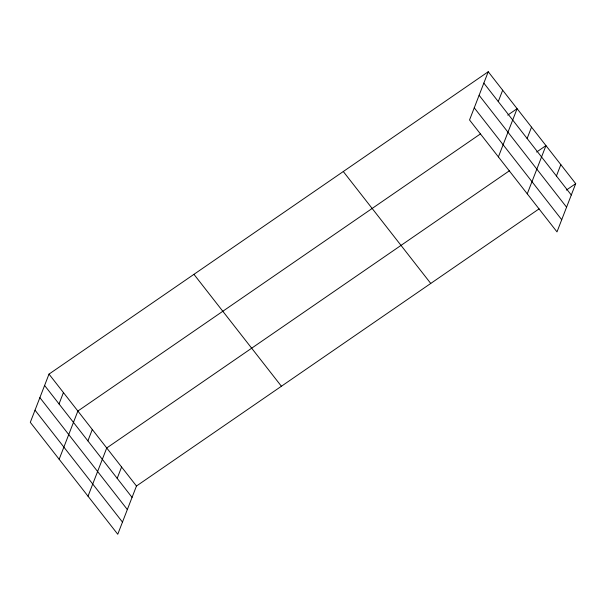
<?xml version="1.0" encoding="UTF-8"?>
<svg xmlns="http://www.w3.org/2000/svg" width="606" height="606" viewBox="0 0 606 606"><rect width="100%" height="100%" fill="white"/><g stroke="black" fill="none" stroke-linecap="round" stroke-linejoin="round"><path stroke-width="0.91" d="M488.239 71.743L469.536 119.973L556.997 231.886L575.7 183.656L488.239 71.743L49.003 374.114L30.3 422.344L117.761 534.257L136.464 486.027L539.075 208.873M59.032 403.937L63.433 392.582M59.161 459.272L77.863 411.05L480.475 133.888M87.893 440.873L92.301 429.51M88.022 496.208L106.732 447.978L509.335 170.824M117.193 478.361L121.594 467.006M498.268 101.566L502.669 90.211M498.397 156.901L517.1 108.679L507.752 115.11M527.129 138.501L531.53 127.139M527.258 193.829L545.961 145.607L536.613 152.045M556.429 175.99L560.83 164.635M566.345 190.095L575.7 183.656M483.838 83.105L571.291 195.011M479.119 95.271L566.572 207.184M474.256 107.807L561.717 219.713M343.291 171.528L430.752 283.441M193.95 274.336L281.411 386.249M49.003 374.114L136.464 486.027M44.602 385.477L132.063 497.39M39.882 397.642L127.343 509.555M35.019 410.179L122.48 522.092"/></g></svg>
